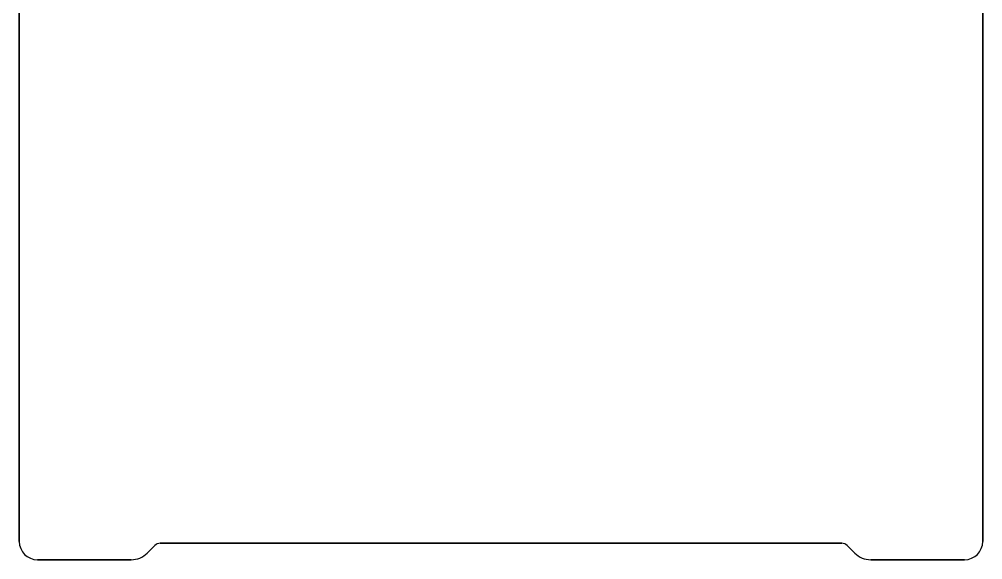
# Model space of a CAD drawing. Header units: millimetres. Extents: x -106 to 106, y -124 to 114.
# Drawn here: x -106 to 106, y -124.3 to -5.3 of the extents above; entities that cross this region are included whole.
import ezdxf

# ---------------------------------------------------------------- set-up
doc = ezdxf.new("R2010")
doc.units = ezdxf.units.MM
doc.layers.get('0').update_dxf_attribs({"linetype": 'CONTINUOUS'})

msp = doc.modelspace()

# ---------------------------------------------------------------- linework, layer by layer
for p, q in [((-106, -120.25), (-106, 103.75)), ((106, 103.75), (106, -120.25)), ((-106, 93.75), (-106, -120.25)), ((106, -120.25), (106, 93.75)), ((-75, -120.63), (75, -120.63)), ((75, -120.63), (-75, -120.63)), ((-77.83, -122.79), (-76.15, -121.1)), ((-76.15, -121.1), (-77.83, -122.79)), ((76.15, -121.1), (77.84, -122.79)), ((77.84, -122.79), (76.15, -121.1)), ((-102, -124.25), (-81.37, -124.25)), ((-81.37, -124.25), (-102, -124.25)), ((81.37, -124.25), (102, -124.25)), ((102, -124.25), (81.37, -124.25))]:
    msp.add_line(p, q)
for centre, radius, start, end in [((-102, -120.25), 4, 180, 270), ((-102, -120.25), 4, 180, 270), ((-75, -122.25), 1.63, 90.1013, 135), ((-75, -122.25), 1.63, 90.1013, 135), ((75, -122.25), 1.63, 45, 90), ((75, -122.25), 1.63, 45, 90), ((102, -120.25), 4, 270, 360), ((102, -120.25), 4, 270, 360), ((-81.37, -119.25), 5, 270, 315), ((-81.37, -119.25), 5, 270, 315), ((81.37, -119.25), 5, 225, 270), ((81.37, -119.25), 5, 225, 270)]:
    msp.add_arc(centre, radius, start, end)

doc.saveas('drawing.dxf')
